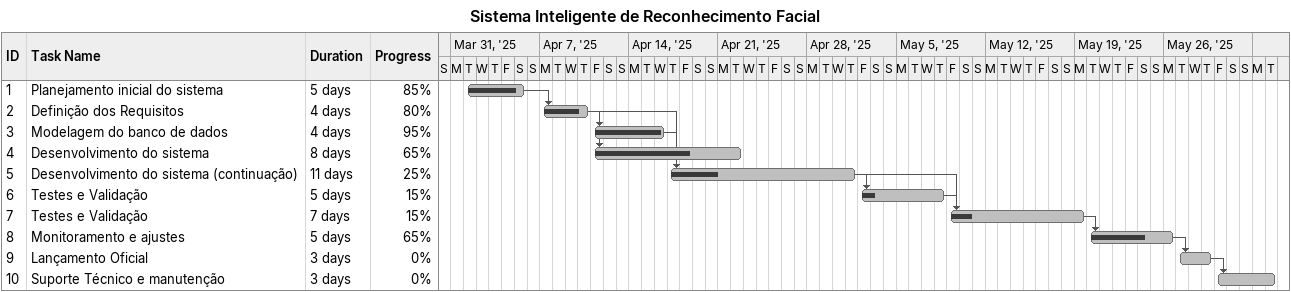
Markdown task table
Sistema Inteligente de Reconhecimento Facial

| ID | Task | Duration | Start | Finish | Predecessors | % complete |
|---|---|---|---|---|---|---|
| 1 | Planejamento inicial do sistema | 5d | 2025-04-01 | 2025-04-05 |  | 85 |
| 2 | Definição dos Requisitos | 4d | 2025-04-07 | 2025-04-10 | 1 | 80 |
| 3 | Modelagem do banco de dados | 4d | 2025-04-11 | 2025-04-16 | 2 | 95 |
| 4 | Desenvolvimento do sistema | 8d | 2025-04-11 | 2025-04-22 | 2 | 65 |
| 5 | Desenvolvimento do sistema (continuação) | 11d | 2025-04-17 | 2025-05-01 | 2, 3 | 25 |
| 6 | Testes e Validação | 5d | 2025-05-02 | 2025-05-08 | 5 | 15 |
| 7 | Testes e Validação | 7d | 2025-05-09 | 2025-05-19 | 5, 6 | 15 |
| 8 | Monitoramento e ajustes | 5d | 2025-05-20 | 2025-05-26 | 7 | 65 |
| 9 | Lançamento Oficial | 3d | 2025-05-27 | 2025-05-29 | 8 | 0 |
| 10 | Suporte Técnico e manutenção | 3d | 2025-05-30 | 2025-06-03 | 9 | 0 |
